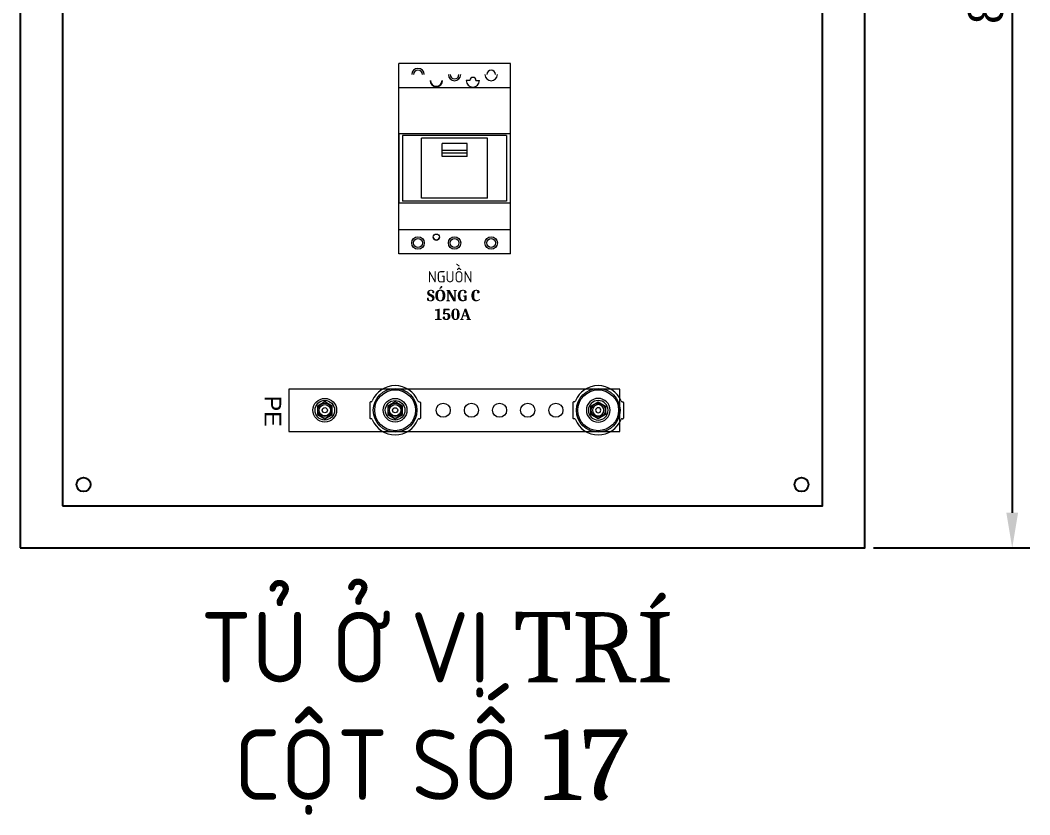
# Model space of a CAD drawing. Extents: x 223136 to 348136, y -32544 to -4064.
# Drawn here: x 242165 to 242882, y -31400 to -30835 of the extents above; entities that cross this region are included whole.
import ezdxf

# ---------------------------------------------------------------- set-up
doc = ezdxf.new("R2010")
doc.units = 0
doc.header["$LTSCALE"] = 20
doc.header["$MEASUREMENT"] = 0
doc.layers.add('busbar support', color=7, linetype='Continuous', lineweight=13)
doc.styles.add('Arial$001', font='arial.ttf', dxfattribs={"height": 0.828039})
doc.dimstyles.get("Standard").update_dxf_attribs({"dimtxt": 0.18, "dimasz": 0.18, "dimexe": 0.18, "dimexo": 0.0625, "dimgap": 0.09, "dimtad": 0, "dimtih": 1, "dimtoh": 1, "dimdec": 4, "dimzin": 0, "dimdsep": 46, "dimtxsty": 'Standard', "dimcen": 0.09, "dimadec": 0, "dimazin": 0, "dimtfac": 1, "dimtdec": 4, "dimtofl": 0, "dimtmove": 0, "dimatfit": 3, "dimfxl": 0, "dimtolj": 1, "dimtzin": 0, "dimarcsym": 0})

# ---------------------------------------------------------------- blocks, each defined once
blk = doc.blocks.new('*D72')
at = {"color": 0, "lineweight": -2, "transparency": 16777216}
for p, q in [((242771.25, -30410), (242882.17, -30410)), ((242869.67, -30435), (242869.67, -31185)), ((242771.25, -31210), (242882.17, -31210))]:
    blk.add_line(p, q, dxfattribs=at)
at = {"color": 0, "transparency": 16777216}
for points in [[(242865.5, -30435), (242873.83, -30435), (242869.67, -30410)], [(242865.5, -31185), (242873.83, -31185), (242869.67, -31210)]]:
    blk.add_solid(points, dxfattribs=at)
at = {"layer": 'Defpoints', "color": 0, "transparency": 16777216}
for p in [(242765, -30410), (242765, -31210), (242869.67, -31210)]:
    blk.add_point(p, dxfattribs=at)
at = {"color": 0, "transparency": 16777216, "insert": (242850.92, -30810), "char_height": 25, "attachment_point": 5, "rotation": 90}
blk.add_mtext('800', dxfattribs=at)
blk = doc.blocks.new('REGET')
at = {"layer": 'busbar support', "color": 40, "lineweight": 13, "ltscale": 0.6}
blk.add_lwpolyline([(259552.21, -230333.7), (259549.2, -230335.43), (259549.2, -230338.9), (259552.21, -230340.63), (259555.21, -230338.9), (259555.21, -230335.43)], close=True, dxfattribs=at)
for radius in [4.84, 4, 2.33, 1.06]:
    blk.add_circle((259552.21, -230337.17), radius, dxfattribs=at)

msp = doc.modelspace()

# ---------------------------------------------------------------- linework, layer by layer
at = {"lineweight": 0}
for p, q in [((242433.929, -31001.211), (242433.929, -30866.011)), ((242513.177, -30866.011), (242433.929, -30866.011)), ((242513.177, -31001.211), (242513.177, -30866.011)), ((242484.369, -30877.971), (242481.873, -30877.971)), ((242488.737, -30877.971), (242491.233, -30877.971)), ((242513.177, -30883.171), (242433.929, -30883.171)), ((242436.633, -30916.971), (242436.633, -30963.771)), ((242510.473, -30916.971), (242436.633, -30916.971)), ((242510.473, -30916.971), (242510.473, -30963.771)), ((242450.153, -30961.691), (242450.153, -30919.051)), ((242496.953, -30919.051), (242450.153, -30919.051)), ((242482.393, -30922.663), (242464.713, -30922.663)), ((242464.713, -30932.076), (242464.713, -30922.663)), ((242482.393, -30922.757), (242464.713, -30922.757)), ((242482.393, -30932.076), (242482.393, -30922.663)), ((242496.953, -30961.691), (242496.953, -30919.051)), ((242482.393, -30927.619), (242464.713, -30927.619)), ((242482.393, -30929.648), (242464.713, -30929.648)), ((242482.393, -30932.076), (242464.713, -30932.076)), ((242510.473, -30963.771), (242436.633, -30963.771)), ((242496.953, -30961.691), (242450.153, -30961.691)), ((242513.177, -30984.051), (242433.929, -30984.051)), ((242513.177, -31001.211), (242433.929, -31001.211))]:
    msp.add_line(p, q, dxfattribs=at)
at = {"lineweight": 5}
for p, q in [((242413.336, -31106.727), (242413.336, -31117.727)), ((242414.212, -31106.227), (242413.836, -31106.227)), ((242448.461, -31106.227), (242448.836, -31106.227)), ((242449.336, -31106.727), (242449.336, -31117.727)), ((242557.588, -31106.727), (242557.588, -31117.727)), ((242558.463, -31106.227), (242558.088, -31106.227)), ((242592.712, -31106.227), (242593.088, -31106.227)), ((242593.588, -31106.727), (242593.588, -31117.727)), ((242414.212, -31118.227), (242413.836, -31118.227)), ((242448.461, -31118.227), (242448.836, -31118.227)), ((242558.463, -31118.227), (242558.088, -31118.227)), ((242592.712, -31118.227), (242593.088, -31118.227))]:
    msp.add_line(p, q, dxfattribs=at)
at = {"color": 242, "true_color": 0xcd2027}
for points in [[(242165, -31210), (242765, -31210), (242765, -30410), (242165, -30410)], [(242195, -31180), (242735, -31180), (242735, -30440), (242195, -30440)]]:
    msp.add_lwpolyline(points, close=True, dxfattribs=at)
at = {"lineweight": 0}
msp.add_lwpolyline([(242433.929, -30964.811), (242513.177, -30964.811), (242513.177, -30915.931), (242433.929, -30915.931)], close=True, dxfattribs=at)
at = {"lineweight": 5}
msp.add_lwpolyline([(242355.847, -31127.223), (242590.846, -31127.223), (242590.846, -31097.223), (242355.847, -31097.223)], close=True, dxfattribs=at)
at = {"lineweight": 0}
for centre, radius in [((242460.553, -30989.251), 2.184), ((242447.553, -30993.411), 4.42), ((242447.553, -30993.411), 3.12), ((242473.553, -30993.411), 4.42), ((242473.553, -30993.411), 3.12), ((242499.553, -30993.411), 4.42), ((242499.553, -30993.411), 3.12)]:
    msp.add_circle(centre, radius, dxfattribs=at)
at = {"lineweight": 5}
for centre, radius in [((242431.336, -31112.227), 15.5), ((242431.336, -31112.227), 14.5), ((242575.588, -31112.227), 15.5), ((242575.588, -31112.227), 14.5), ((242381.384, -31112.223), 5), ((242431.332, -31112.223), 5), ((242431.336, -31112.227), 5), ((242431.336, -31112.227), 5), ((242465.502, -31112.223), 5), ((242485.502, -31112.223), 5), ((242505.502, -31112.223), 5), ((242525.502, -31112.223), 5), ((242545.502, -31112.223), 5), ((242575.588, -31112.227), 5), ((242575.588, -31112.227), 5), ((242575.593, -31112.223), 5)]:
    msp.add_circle(centre, radius, dxfattribs=at)
for centre in [(242210, -31165), (242720, -31165)]:
    msp.add_circle(centre, 5)
at = {"lineweight": 0}
for centre, radius, start, end in [((242447.553, -30873.811), 4.42, 0, 180), ((242447.553, -30873.811), 3.12, 0, 180), ((242473.553, -30873.811), 4.42, 180, 0), ((242473.553, -30873.811), 3.12, 180, 0), ((242499.553, -30873.811), 4.42, 180, 0), ((242499.553, -30873.811), 3.12, 0, 180), ((242460.553, -30877.971), 4.42, 180, 0), ((242460.553, -30877.971), 4.16, 180, 0), ((242486.553, -30877.971), 4.68, 180, 0), ((242486.553, -30877.971), 2.184, 0, 180), ((242460.553, -30989.251), 2.184, 180, 0)]:
    msp.add_arc(centre, radius, start, end, dxfattribs=at)
at = {"lineweight": 5}
for centre, radius, start, end in [((242431.336, -31112.227), 17.5, 22.233272, 157.766728), ((242575.588, -31112.227), 17.5, 22.233272, 157.766728), ((242413.836, -31106.727), 0.5, 90, 180), ((242414.212, -31105.227), 1, 270, 337.766728), ((242448.461, -31105.227), 1, 202.233272, 270), ((242448.836, -31106.727), 0.5, 0, 90), ((242558.088, -31106.727), 0.5, 90, 180), ((242558.463, -31105.227), 1, 270, 337.766728), ((242592.712, -31105.227), 1, 202.233272, 270), ((242593.088, -31106.727), 0.5, 0, 90), ((242413.836, -31117.727), 0.5, 180, 270), ((242448.836, -31117.727), 0.5, 270, 0), ((242558.088, -31117.727), 0.5, 180, 270), ((242593.088, -31117.727), 0.5, 270, 0), ((242414.212, -31119.227), 1, 22.233272, 90), ((242431.336, -31112.227), 17.5, 202.233272, 337.766728), ((242448.461, -31119.227), 1, 90, 157.766728), ((242558.463, -31119.227), 1, 22.233272, 90), ((242575.588, -31112.227), 17.5, 202.233272, 337.766728), ((242592.712, -31119.227), 1, 90, 157.766728)]:
    msp.add_arc(centre, radius, start, end, dxfattribs=at)

# ---------------------------------------------------------------- block references
at = {"layer": 'busbar support', "color": 7, "lineweight": 5, "ltscale": 0.6, "yscale": 1.739886907305111, "zscale": 1.739886907305111, "rotation": 180}
for p, xscale in [((693972.868, -431872.843), 1.739886907305111), ((694022.82, -431872.847), 1.739886907305111), ((-209015.896, -431872.847), -1.739886907305111)]:
    msp.add_blockref('REGET', p, dxfattribs=dict(at, xscale=xscale))

# ---------------------------------------------------------------- texts
at = {"color": 7, "lineweight": 5, "true_color": 0x000007, "style": 'Arial$001'}
msp.add_text('PE ', height=11.8254, rotation=270, dxfattribs=at).set_placement((242338.59, -31101.895))
at = {"linetype": 'ByBlock', "attachment_point": 1}
for s, width, heights, insert, char_height in [('\\pi20.99258;{\\fCambria|b0|i0|c0|p18;NGUỒN\\P\\pi20.37391;\\fCambria|b1|i0|c0|p18;SÓNG C\\P\\pi25.77041;150A}', 79.5, [46.025], (242433.5, -31013.399), 8), ('\\pi120.05558;{\\fCambria|b0|i0|c0|p18;TỦ Ở VỊ TRÍ\\P\\pi143.80648;CỘT SỐ 17}', 613.5, [204.934], (242173, -31255.566), 50)]:
    msp.add_mtext_dynamic_manual_height_columns(s, width=width, gutter_width=1.5, heights=heights, dxfattribs=dict(at, insert=insert, char_height=char_height))

# ---------------------------------------------------------------- dimensions: what is measured, and where the dimension line sits
dim = msp.add_linear_dim(base=(242869.666, -31210), p1=(242765, -30410), p2=(242765, -31210), angle=90, dimstyle='Standard', override={"dimscale": 10, "dimtxt": 2.5, "dimasz": 2.5, "dimexe": 1.25, "dimexo": 0.625, "dimgap": 0.625, "dimtad": 1, "dimtih": 0, "dimtoh": 0, "dimdec": 2, "dimzin": 8, "dimdsep": 44, "dimcen": 2.5, "dimtdec": 2, "dimtofl": 1, "dimtolj": 0, "dimtzin": 8})
dim.commit()
dim.dimension.update_dxf_attribs({"geometry": '*D72', "text_midpoint": (242850.916, -30810)})

doc.saveas('drawing.dxf')
